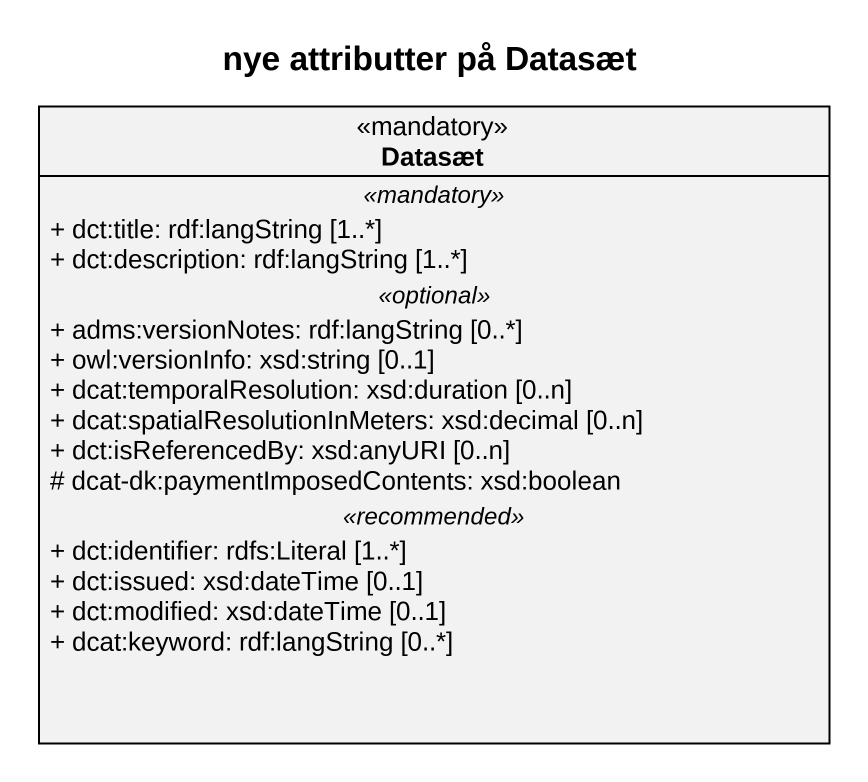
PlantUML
@startuml
title nye attributter på Datasæt
hide circle
hide empty members
skinparam classAttributeIconSize 0
class Datasæt <<mandatory>> {
  .. <<mandatory>> ..
  + dct:title: rdf:langString [1..*]
  + dct:description: rdf:langString [1..*]
  .. <<optional>> ..
  + adms:versionNotes: rdf:langString [0..*]
  + owl:versionInfo: xsd:string [0..1]
  + dcat:temporalResolution: xsd:duration [0..n]
  + dcat:spatialResolutionInMeters: xsd:decimal [0..n]
  + dct:isReferencedBy: xsd:anyURI [0..n]
  # dcat-dk:paymentImposedContents: xsd:boolean
  .. <<recommended>> ..
  + dct:identifier: rdfs:Literal [1..*]
  + dct:issued: xsd:dateTime [0..1]
  + dct:modified: xsd:dateTime [0..1]
  + dcat:keyword: rdf:langString [0..*]
}
@enduml
